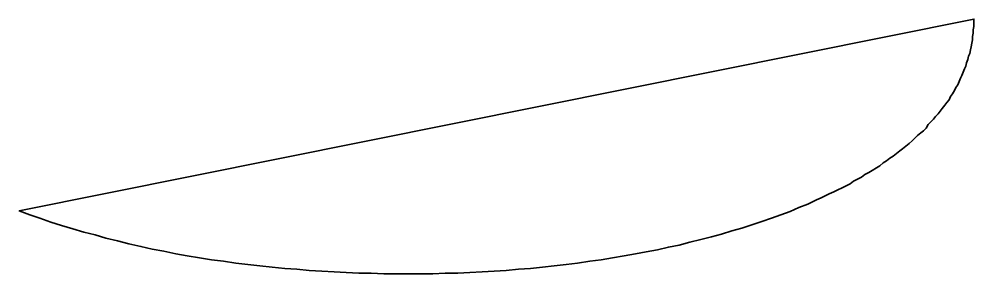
# Model space of a CAD drawing. Header units: centimetres. Extents: x -20 to 20, y -58 to 58.
# Drawn here: x 15.928 to 19.476, y -50.946 to -49.999 of the extents above; entities that cross this region are included whole.
import ezdxf

# ---------------------------------------------------------------- set-up
doc = ezdxf.new("R2010")
doc.units = ezdxf.units.CM
doc.header["$MEASUREMENT"] = 0
doc.layers.add('Layer 1', color=7, linetype='Continuous')

msp = doc.modelspace()

# ---------------------------------------------------------------- linework, layer by layer
at = {"layer": 'Layer 1', "color": 242, "lineweight": 35}
msp.add_open_spline([(15.92834, -50.71127), (15.92834, -50.71127), (15.92834, -50.71127), (15.92834, -50.71127), (15.92834, -50.71127), (15.92834, -50.71127), (15.94833, -50.71871), (15.94833, -50.71871), (15.94833, -50.71871), (15.94833, -50.71871), (15.96834, -50.72635), (15.96834, -50.72635), (15.96834, -50.72635), (15.96834, -50.72635), (16.00584, -50.73873), (16.00584, -50.73873), (16.00584, -50.73873), (16.00584, -50.73873), (16.04584, -50.75381), (16.04584, -50.75381), (16.04584, -50.75381), (16.04584, -50.75381), (16.08585, -50.76635), (16.08585, -50.76635), (16.08585, -50.76635), (16.08585, -50.76635), (16.12834, -50.77873), (16.12834, -50.77873), (16.12834, -50.77873), (16.12834, -50.77873), (16.16833, -50.79127), (16.16833, -50.79127), (16.16833, -50.79127), (16.16833, -50.79127), (16.21085, -50.80127), (16.21085, -50.80127), (16.21085, -50.80127), (16.21085, -50.80127), (16.25083, -50.81381), (16.25083, -50.81381), (16.25083, -50.81381), (16.25083, -50.81381), (16.29335, -50.82383), (16.29335, -50.82383), (16.29335, -50.82383), (16.29335, -50.82383), (16.33583, -50.83383), (16.33583, -50.83383), (16.33583, -50.83383), (16.33583, -50.83383), (16.38084, -50.84383), (16.38084, -50.84383), (16.38084, -50.84383), (16.38084, -50.84383), (16.42334, -50.85383), (16.42334, -50.85383), (16.42334, -50.85383), (16.42334, -50.85383), (16.46584, -50.86127), (16.46584, -50.86127), (16.46584, -50.86127), (16.46584, -50.86127), (16.51083, -50.87127), (16.51083, -50.87127), (16.51083, -50.87127), (16.51083, -50.87127), (16.55334, -50.87875), (16.55334, -50.87875), (16.55334, -50.87875), (16.55334, -50.87875), (16.59833, -50.88619), (16.59833, -50.88619), (16.59833, -50.88619), (16.59833, -50.88619), (16.64333, -50.89383), (16.64333, -50.89383), (16.64333, -50.89383), (16.64333, -50.89383), (16.68834, -50.89875), (16.68834, -50.89875), (16.68834, -50.89875), (16.68834, -50.89875), (16.73333, -50.90621), (16.73333, -50.90621), (16.73333, -50.90621), (16.73333, -50.90621), (16.77834, -50.91129), (16.77834, -50.91129), (16.77834, -50.91129), (16.77834, -50.91129), (16.82333, -50.91621), (16.82333, -50.91621), (16.82333, -50.91621), (16.82333, -50.91621), (16.86835, -50.92129), (16.86835, -50.92129), (16.86835, -50.92129), (16.86835, -50.92129), (16.91583, -50.92621), (16.91583, -50.92621), (16.91583, -50.92621), (16.91583, -50.92621), (16.96083, -50.92875), (16.96083, -50.92875), (16.96083, -50.92875), (16.96083, -50.92875), (17.00584, -50.93383), (17.00584, -50.93383), (17.00584, -50.93383), (17.00584, -50.93383), (17.05334, -50.93637), (17.05334, -50.93637), (17.05334, -50.93637), (17.05334, -50.93637), (17.09835, -50.93875), (17.09835, -50.93875), (17.09835, -50.93875), (17.09835, -50.93875), (17.14334, -50.94129), (17.14334, -50.94129), (17.14334, -50.94129), (17.14334, -50.94129), (17.19085, -50.94383), (17.19085, -50.94383), (17.19085, -50.94383), (17.19085, -50.94383), (17.23584, -50.94383), (17.23584, -50.94383), (17.23584, -50.94383), (17.23584, -50.94383), (17.28333, -50.94621), (17.28333, -50.94621), (17.28333, -50.94621), (17.28333, -50.94621), (17.32834, -50.94621), (17.32834, -50.94621), (17.32834, -50.94621), (17.32834, -50.94621), (17.37333, -50.94621), (17.37333, -50.94621), (17.37333, -50.94621), (17.37333, -50.94621), (17.42085, -50.94621), (17.42085, -50.94621), (17.42085, -50.94621), (17.42085, -50.94621), (17.46584, -50.94621), (17.46584, -50.94621), (17.46584, -50.94621), (17.46584, -50.94621), (17.51085, -50.94383), (17.51085, -50.94383), (17.51085, -50.94383), (17.51085, -50.94383), (17.55835, -50.94383), (17.55835, -50.94383), (17.55835, -50.94383), (17.55835, -50.94383), (17.60334, -50.94129), (17.60334, -50.94129), (17.60334, -50.94129), (17.60334, -50.94129), (17.64835, -50.93875), (17.64835, -50.93875), (17.64835, -50.93875), (17.64835, -50.93875), (17.69334, -50.93637), (17.69334, -50.93637), (17.69334, -50.93637), (17.69334, -50.93637), (17.73835, -50.93383), (17.73835, -50.93383), (17.73835, -50.93383), (17.73835, -50.93383), (17.78334, -50.92875), (17.78334, -50.92875), (17.78334, -50.92875), (17.78334, -50.92875), (17.82835, -50.92621), (17.82835, -50.92621), (17.82835, -50.92621), (17.82835, -50.92621), (17.87334, -50.92129), (17.87334, -50.92129), (17.87334, -50.92129), (17.87334, -50.92129), (17.91584, -50.91621), (17.91584, -50.91621), (17.91584, -50.91621), (17.91584, -50.91621), (17.96085, -50.91129), (17.96085, -50.91129), (17.96085, -50.91129), (17.96085, -50.91129), (18.00333, -50.90621), (18.00333, -50.90621), (18.00333, -50.90621), (18.00333, -50.90621), (18.04835, -50.89875), (18.04835, -50.89875), (18.04835, -50.89875), (18.04835, -50.89875), (18.09084, -50.89383), (18.09084, -50.89383), (18.09084, -50.89383), (18.09084, -50.89383), (18.13335, -50.88619), (18.13335, -50.88619), (18.13335, -50.88619), (18.13335, -50.88619), (18.17583, -50.87875), (18.17583, -50.87875), (18.17583, -50.87875), (18.17583, -50.87875), (18.21835, -50.87127), (18.21835, -50.87127), (18.21835, -50.87127), (18.21835, -50.87127), (18.25834, -50.86383), (18.25834, -50.86383), (18.25834, -50.86383), (18.25834, -50.86383), (18.30084, -50.85619), (18.30084, -50.85619), (18.30084, -50.85619), (18.30084, -50.85619), (18.34083, -50.84635), (18.34083, -50.84635), (18.34083, -50.84635), (18.34083, -50.84635), (18.38085, -50.83875), (18.38085, -50.83875), (18.38085, -50.83875), (18.38085, -50.83875), (18.42084, -50.82875), (18.42084, -50.82875), (18.42084, -50.82875), (18.42084, -50.82875), (18.46085, -50.81875), (18.46085, -50.81875), (18.46085, -50.81875), (18.46085, -50.81875), (18.50084, -50.80873), (18.50084, -50.80873), (18.50084, -50.80873), (18.50084, -50.80873), (18.53834, -50.79873), (18.53834, -50.79873), (18.53834, -50.79873), (18.53834, -50.79873), (18.57584, -50.78635), (18.57584, -50.78635), (18.57584, -50.78635), (18.57584, -50.78635), (18.61334, -50.77619), (18.61334, -50.77619), (18.61334, -50.77619), (18.61334, -50.77619), (18.65084, -50.76381), (18.65084, -50.76381), (18.65084, -50.76381), (18.65084, -50.76381), (18.68835, -50.75127), (18.68835, -50.75127), (18.68835, -50.75127), (18.68835, -50.75127), (18.72334, -50.73873), (18.72334, -50.73873), (18.72334, -50.73873), (18.72334, -50.73873), (18.75835, -50.72635), (18.75835, -50.72635), (18.75835, -50.72635), (18.75835, -50.72635), (18.79334, -50.71379), (18.79334, -50.71379), (18.79334, -50.71379), (18.79334, -50.71379), (18.82584, -50.69871), (18.82584, -50.69871), (18.82584, -50.69871), (18.82584, -50.69871), (18.85835, -50.68635), (18.85835, -50.68635), (18.85835, -50.68635), (18.85835, -50.68635), (18.87583, -50.67871), (18.87583, -50.67871), (18.87583, -50.67871), (18.87583, -50.67871), (18.89083, -50.67127), (18.89083, -50.67127), (18.89083, -50.67127), (18.89083, -50.67127), (18.90835, -50.66379), (18.90835, -50.66379), (18.90835, -50.66379), (18.90835, -50.66379), (18.92335, -50.65633), (18.92335, -50.65633), (18.92335, -50.65633), (18.92335, -50.65633), (18.93835, -50.64871), (18.93835, -50.64871), (18.93835, -50.64871), (18.93835, -50.64871), (18.95583, -50.64125), (18.95583, -50.64125), (18.95583, -50.64125), (18.95583, -50.64125), (18.97083, -50.63379), (18.97083, -50.63379), (18.97083, -50.63379), (18.97083, -50.63379), (18.98584, -50.62633), (18.98584, -50.62633), (18.98584, -50.62633), (18.98584, -50.62633), (19.00085, -50.61887), (19.00085, -50.61887), (19.00085, -50.61887), (19.00085, -50.61887), (19.01585, -50.61125), (19.01585, -50.61125), (19.01585, -50.61125), (19.01585, -50.61125), (19.02834, -50.60125), (19.02834, -50.60125), (19.02834, -50.60125), (19.02834, -50.60125), (19.04334, -50.59379), (19.04334, -50.59379), (19.04334, -50.59379), (19.04334, -50.59379), (19.05834, -50.58633), (19.05834, -50.58633), (19.05834, -50.58633), (19.05834, -50.58633), (19.07085, -50.57631), (19.07085, -50.57631), (19.07085, -50.57631), (19.07085, -50.57631), (19.08585, -50.56887), (19.08585, -50.56887), (19.08585, -50.56887), (19.08585, -50.56887), (19.09835, -50.56123), (19.09835, -50.56123), (19.09835, -50.56123), (19.09835, -50.56123), (19.11333, -50.55123), (19.11333, -50.55123), (19.11333, -50.55123), (19.11333, -50.55123), (19.12584, -50.54379), (19.12584, -50.54379), (19.12584, -50.54379), (19.12584, -50.54379), (19.13833, -50.53379), (19.13833, -50.53379), (19.13833, -50.53379), (19.13833, -50.53379), (19.15085, -50.52631), (19.15085, -50.52631), (19.15085, -50.52631), (19.15085, -50.52631), (19.16334, -50.51631), (19.16334, -50.51631), (19.16334, -50.51631), (19.16334, -50.51631), (19.17585, -50.50871), (19.17585, -50.50871), (19.17585, -50.50871), (19.17585, -50.50871), (19.18833, -50.49871), (19.18833, -50.49871), (19.18833, -50.49871), (19.18833, -50.49871), (19.20084, -50.48869), (19.20084, -50.48869), (19.20084, -50.48869), (19.20084, -50.48869), (19.21084, -50.48123), (19.21084, -50.48123), (19.21084, -50.48123), (19.21084, -50.48123), (19.22334, -50.47123), (19.22334, -50.47123), (19.22334, -50.47123), (19.22334, -50.47123), (19.23585, -50.46123), (19.23585, -50.46123), (19.23585, -50.46123), (19.23585, -50.46123), (19.24585, -50.45123), (19.24585, -50.45123), (19.24585, -50.45123), (19.24585, -50.45123), (19.25585, -50.44123), (19.25585, -50.44123), (19.25585, -50.44123), (19.25585, -50.44123), (19.26584, -50.43123), (19.26584, -50.43123), (19.26584, -50.43123), (19.26584, -50.43123), (19.27833, -50.42123), (19.27833, -50.42123), (19.27833, -50.42123), (19.27833, -50.42123), (19.28833, -50.41375), (19.28833, -50.41375), (19.28833, -50.41375), (19.28833, -50.41375), (19.29833, -50.40375), (19.29833, -50.40375), (19.29833, -50.40375), (19.29833, -50.40375), (19.30585, -50.39123), (19.30585, -50.39123), (19.30585, -50.39123), (19.30585, -50.39123), (19.31585, -50.38123), (19.31585, -50.38123), (19.31585, -50.38123), (19.31585, -50.38123), (19.32585, -50.37123), (19.32585, -50.37123), (19.32585, -50.37123), (19.32585, -50.37123), (19.33334, -50.36123), (19.33334, -50.36123), (19.33334, -50.36123), (19.33334, -50.36123), (19.34335, -50.35123), (19.34335, -50.35123), (19.34335, -50.35123), (19.34335, -50.35123), (19.35084, -50.34123), (19.35084, -50.34123), (19.35084, -50.34123), (19.35084, -50.34123), (19.35834, -50.33121), (19.35834, -50.33121), (19.35834, -50.33121), (19.35834, -50.33121), (19.36834, -50.31883), (19.36834, -50.31883), (19.36834, -50.31883), (19.36834, -50.31883), (19.37584, -50.30883), (19.37584, -50.30883), (19.37584, -50.30883), (19.37584, -50.30883), (19.38335, -50.29883), (19.38335, -50.29883), (19.38335, -50.29883), (19.38335, -50.29883), (19.38835, -50.28629), (19.38835, -50.28629), (19.38835, -50.28629), (19.38835, -50.28629), (19.39585, -50.27629), (19.39585, -50.27629), (19.39585, -50.27629), (19.39585, -50.27629), (19.40335, -50.26375), (19.40335, -50.26375), (19.40335, -50.26375), (19.40335, -50.26375), (19.40835, -50.25375), (19.40835, -50.25375), (19.40835, -50.25375), (19.40835, -50.25375), (19.41585, -50.24375), (19.41585, -50.24375), (19.41585, -50.24375), (19.41585, -50.24375), (19.42084, -50.23135), (19.42084, -50.23135), (19.42084, -50.23135), (19.42084, -50.23135), (19.42584, -50.21883), (19.42584, -50.21883), (19.42584, -50.21883), (19.42584, -50.21883), (19.43083, -50.20883), (19.43083, -50.20883), (19.43083, -50.20883), (19.43083, -50.20883), (19.43583, -50.19627), (19.43583, -50.19627), (19.43583, -50.19627), (19.43583, -50.19627), (19.44083, -50.18375), (19.44083, -50.18375), (19.44083, -50.18375), (19.44083, -50.18375), (19.44583, -50.17373), (19.44583, -50.17373), (19.44583, -50.17373), (19.44583, -50.17373), (19.44834, -50.16119), (19.44834, -50.16119), (19.44834, -50.16119), (19.44834, -50.16119), (19.45334, -50.14881), (19.45334, -50.14881), (19.45334, -50.14881), (19.45334, -50.14881), (19.45583, -50.13627), (19.45583, -50.13627), (19.45583, -50.13627), (19.45583, -50.13627), (19.46084, -50.12627), (19.46084, -50.12627), (19.46084, -50.12627), (19.46084, -50.12627), (19.46335, -50.11373), (19.46335, -50.11373), (19.46335, -50.11373), (19.46335, -50.11373), (19.46584, -50.10135), (19.46584, -50.10135), (19.46584, -50.10135), (19.46584, -50.10135), (19.46835, -50.08879), (19.46835, -50.08879), (19.46835, -50.08879), (19.46835, -50.08879), (19.47084, -50.07627), (19.47084, -50.07627), (19.47084, -50.07627), (19.47084, -50.07627), (19.47084, -50.06371), (19.47084, -50.06371), (19.47084, -50.06371), (19.47084, -50.06371), (19.47335, -50.05135), (19.47335, -50.05135), (19.47335, -50.05135), (19.47335, -50.05135), (19.47335, -50.03879), (19.47335, -50.03879), (19.47335, -50.03879), (19.47335, -50.03879), (19.47584, -50.02627), (19.47584, -50.02627), (19.47584, -50.02627), (19.47584, -50.02627), (19.47584, -50.01371), (19.47584, -50.01371), (19.47584, -50.01371), (19.47584, -50.01371), (19.47584, -49.99879), (19.47584, -49.99879), (19.47584, -49.99879), (19.47584, -49.99879), (15.92834, -50.71127), (15.92834, -50.71127)], degree=3, knots=[0, 0, 0, 0, 0.0070922, 0.0070922, 0.0070922, 0.0070922, 0.0141844, 0.0141844, 0.0141844, 0.0141844, 0.0212766, 0.0212766, 0.0212766, 0.0212766, 0.0283688, 0.0283688, 0.0283688, 0.0283688, 0.035461, 0.035461, 0.035461, 0.035461, 0.0425532, 0.0425532, 0.0425532, 0.0425532, 0.0496454, 0.0496454, 0.0496454, 0.0496454, 0.0567376, 0.0567376, 0.0567376, 0.0567376, 0.0638298, 0.0638298, 0.0638298, 0.0638298, 0.070922, 0.070922, 0.070922, 0.070922, 0.0780142, 0.0780142, 0.0780142, 0.0780142, 0.0851064, 0.0851064, 0.0851064, 0.0851064, 0.0921986, 0.0921986, 0.0921986, 0.0921986, 0.0992908, 0.0992908, 0.0992908, 0.0992908, 0.106383, 0.106383, 0.106383, 0.106383, 0.1134752, 0.1134752, 0.1134752, 0.1134752, 0.1205674, 0.1205674, 0.1205674, 0.1205674, 0.1276596, 0.1276596, 0.1276596, 0.1276596, 0.1347518, 0.1347518, 0.1347518, 0.1347518, 0.141844, 0.141844, 0.141844, 0.141844, 0.1489362, 0.1489362, 0.1489362, 0.1489362, 0.1560284, 0.1560284, 0.1560284, 0.1560284, 0.1631206, 0.1631206, 0.1631206, 0.1631206, 0.1702128, 0.1702128, 0.1702128, 0.1702128, 0.177305, 0.177305, 0.177305, 0.177305, 0.1843972, 0.1843972, 0.1843972, 0.1843972, 0.1914894, 0.1914894, 0.1914894, 0.1914894, 0.1985816, 0.1985816, 0.1985816, 0.1985816, 0.2056738, 0.2056738, 0.2056738, 0.2056738, 0.212766, 0.212766, 0.212766, 0.212766, 0.2198582, 0.2198582, 0.2198582, 0.2198582, 0.2269504, 0.2269504, 0.2269504, 0.2269504, 0.2340426, 0.2340426, 0.2340426, 0.2340426, 0.2411348, 0.2411348, 0.2411348, 0.2411348, 0.248227, 0.248227, 0.248227, 0.248227, 0.2553191, 0.2553191, 0.2553191, 0.2553191, 0.2624113, 0.2624113, 0.2624113, 0.2624113, 0.2695035, 0.2695035, 0.2695035, 0.2695035, 0.2765957, 0.2765957, 0.2765957, 0.2765957, 0.2836879, 0.2836879, 0.2836879, 0.2836879, 0.2907801, 0.2907801, 0.2907801, 0.2907801, 0.2978723, 0.2978723, 0.2978723, 0.2978723, 0.3049645, 0.3049645, 0.3049645, 0.3049645, 0.3120567, 0.3120567, 0.3120567, 0.3120567, 0.3191489, 0.3191489, 0.3191489, 0.3191489, 0.3262411, 0.3262411, 0.3262411, 0.3262411, 0.3333333, 0.3333333, 0.3333333, 0.3333333, 0.3404255, 0.3404255, 0.3404255, 0.3404255, 0.3475177, 0.3475177, 0.3475177, 0.3475177, 0.3546099, 0.3546099, 0.3546099, 0.3546099, 0.3617021, 0.3617021, 0.3617021, 0.3617021, 0.3687943, 0.3687943, 0.3687943, 0.3687943, 0.3758865, 0.3758865, 0.3758865, 0.3758865, 0.3829787, 0.3829787, 0.3829787, 0.3829787, 0.3900709, 0.3900709, 0.3900709, 0.3900709, 0.3971631, 0.3971631, 0.3971631, 0.3971631, 0.4042553, 0.4042553, 0.4042553, 0.4042553, 0.4113475, 0.4113475, 0.4113475, 0.4113475, 0.4184397, 0.4184397, 0.4184397, 0.4184397, 0.4255319, 0.4255319, 0.4255319, 0.4255319, 0.4326241, 0.4326241, 0.4326241, 0.4326241, 0.4397163, 0.4397163, 0.4397163, 0.4397163, 0.4468085, 0.4468085, 0.4468085, 0.4468085, 0.4539007, 0.4539007, 0.4539007, 0.4539007, 0.4609929, 0.4609929, 0.4609929, 0.4609929, 0.4680851, 0.4680851, 0.4680851, 0.4680851, 0.4751773, 0.4751773, 0.4751773, 0.4751773, 0.4822695, 0.4822695, 0.4822695, 0.4822695, 0.4893617, 0.4893617, 0.4893617, 0.4893617, 0.4964539, 0.4964539, 0.4964539, 0.4964539, 0.5035461, 0.5035461, 0.5035461, 0.5035461, 0.5106383, 0.5106383, 0.5106383, 0.5106383, 0.5177305, 0.5177305, 0.5177305, 0.5177305, 0.5248227, 0.5248227, 0.5248227, 0.5248227, 0.5319149, 0.5319149, 0.5319149, 0.5319149, 0.5390071, 0.5390071, 0.5390071, 0.5390071, 0.5460993, 0.5460993, 0.5460993, 0.5460993, 0.5531915, 0.5531915, 0.5531915, 0.5531915, 0.5602837, 0.5602837, 0.5602837, 0.5602837, 0.5673759, 0.5673759, 0.5673759, 0.5673759, 0.5744681, 0.5744681, 0.5744681, 0.5744681, 0.5815603, 0.5815603, 0.5815603, 0.5815603, 0.5886525, 0.5886525, 0.5886525, 0.5886525, 0.5957447, 0.5957447, 0.5957447, 0.5957447, 0.6028369, 0.6028369, 0.6028369, 0.6028369, 0.6099291, 0.6099291, 0.6099291, 0.6099291, 0.6170213, 0.6170213, 0.6170213, 0.6170213, 0.6241135, 0.6241135, 0.6241135, 0.6241135, 0.6312057, 0.6312057, 0.6312057, 0.6312057, 0.6382979, 0.6382979, 0.6382979, 0.6382979, 0.6453901, 0.6453901, 0.6453901, 0.6453901, 0.6524823, 0.6524823, 0.6524823, 0.6524823, 0.6595745, 0.6595745, 0.6595745, 0.6595745, 0.6666667, 0.6666667, 0.6666667, 0.6666667, 0.6737589, 0.6737589, 0.6737589, 0.6737589, 0.6808511, 0.6808511, 0.6808511, 0.6808511, 0.6879433, 0.6879433, 0.6879433, 0.6879433, 0.6950355, 0.6950355, 0.6950355, 0.6950355, 0.7021277, 0.7021277, 0.7021277, 0.7021277, 0.7092199, 0.7092199, 0.7092199, 0.7092199, 0.7163121, 0.7163121, 0.7163121, 0.7163121, 0.7234043, 0.7234043, 0.7234043, 0.7234043, 0.7304965, 0.7304965, 0.7304965, 0.7304965, 0.7375887, 0.7375887, 0.7375887, 0.7375887, 0.7446809, 0.7446809, 0.7446809, 0.7446809, 0.751773, 0.751773, 0.751773, 0.751773, 0.7588652, 0.7588652, 0.7588652, 0.7588652, 0.7659574, 0.7659574, 0.7659574, 0.7659574, 0.7730496, 0.7730496, 0.7730496, 0.7730496, 0.7801418, 0.7801418, 0.7801418, 0.7801418, 0.787234, 0.787234, 0.787234, 0.787234, 0.7943262, 0.7943262, 0.7943262, 0.7943262, 0.8014184, 0.8014184, 0.8014184, 0.8014184, 0.8085106, 0.8085106, 0.8085106, 0.8085106, 0.8156028, 0.8156028, 0.8156028, 0.8156028, 0.822695, 0.822695, 0.822695, 0.822695, 0.8297872, 0.8297872, 0.8297872, 0.8297872, 0.8368794, 0.8368794, 0.8368794, 0.8368794, 0.8439716, 0.8439716, 0.8439716, 0.8439716, 0.8510638, 0.8510638, 0.8510638, 0.8510638, 0.858156, 0.858156, 0.858156, 0.858156, 0.8652482, 0.8652482, 0.8652482, 0.8652482, 0.8723404, 0.8723404, 0.8723404, 0.8723404, 0.8794326, 0.8794326, 0.8794326, 0.8794326, 0.8865248, 0.8865248, 0.8865248, 0.8865248, 0.893617, 0.893617, 0.893617, 0.893617, 0.9007092, 0.9007092, 0.9007092, 0.9007092, 0.9078014, 0.9078014, 0.9078014, 0.9078014, 0.9148936, 0.9148936, 0.9148936, 0.9148936, 0.9219858, 0.9219858, 0.9219858, 0.9219858, 0.929078, 0.929078, 0.929078, 0.929078, 0.9361702, 0.9361702, 0.9361702, 0.9361702, 0.9432624, 0.9432624, 0.9432624, 0.9432624, 0.9503546, 0.9503546, 0.9503546, 0.9503546, 0.9574468, 0.9574468, 0.9574468, 0.9574468, 0.964539, 0.964539, 0.964539, 0.964539, 0.9716312, 0.9716312, 0.9716312, 0.9716312, 0.9787234, 0.9787234, 0.9787234, 0.9787234, 0.9858156, 0.9858156, 0.9858156, 0.9858156, 1, 1, 1, 1], dxfattribs=at)

doc.saveas('drawing.dxf')
